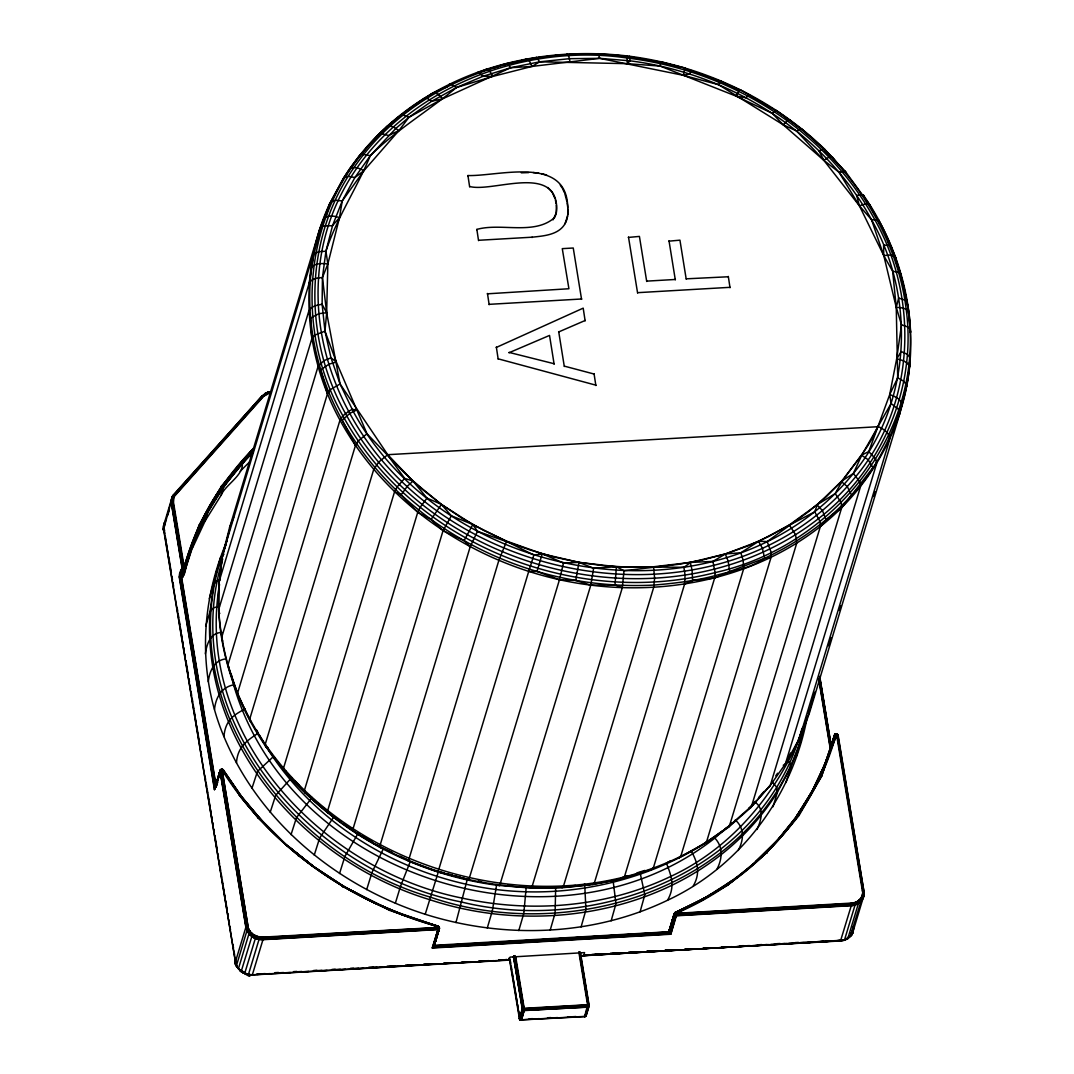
<?xml version="1.0" encoding="UTF-8"?>
<svg xmlns="http://www.w3.org/2000/svg" width="1074" height="1074" viewBox="0 0 1074 1074"><rect width="100%" height="100%" fill="white"/><g stroke="black" fill="none" stroke-linecap="round" stroke-linejoin="round"><path stroke-width="1.5" d="M221.083 769.427L220.022 771.266L245.865 927.278C247.342 935.038 255.317 940.099 262.955 939.696L437.843 929.587L439.239 927.386L262.955 937.119L255.988 936.353L250.323 932.219L248.953 933.803L238.388 968.815C266.218 984.831 234.226 971.406 235.287 962.291L245.865 927.278L247.503 926.298L250.323 932.219L252.873 934.595L256.498 936.555L263.023 937.575L438.823 927.641L439.427 928.339L434.017 946.248L432.272 948.02L438.125 928.929L437.937 926.62C350.513 902.415 270.675 847.587 222.157 770.233L221.808 769.266L223.392 770.018L242.026 797.297L263.425 822.536L258.082 818.012L239.663 794.518L222.493 769.36L220.251 770.206L214.451 789.699L179.21 576.899L182.392 567.206L171.706 499.652L172.645 496.416L174.404 496.363L263.734 396.252C278.945 388.211 264.58 392.923 261.949 396.078M669.438 930.42L674.297 913.518L668.954 931.265L674.499 913.155L675.64 912.417L676.378 915.8L670.807 934.232L668.954 931.265L675.09 912.524C723.232 891.89 766.312 858.958 796.76 816.133L799.204 815.206L821.623 776.18L836.19 733.743L834.431 735.14L823.637 768.366M578.819 951.913L587.612 1005.063L584.592 1016.635L586.243 1015.48L589.143 1005.855L588.445 1004.673L523.763 1008.325L522.112 1009.291L519.319 1018.514L520.138 1019.964L584.833 1016.608L586.35 1014.635L585.196 1016.38L520.017 1019.857L509.855 959.847M254.39 448.878L242.227 461.578L222.251 486.764C205.349 511.224 192.783 538.342 185.023 567.032L181.345 577.543L216.049 787.041L217.566 782.261L216.049 787.041M801.848 734.938L807.487 715.62C793.391 795.109 741.087 866.047 667.531 900.267C592.512 936.353 504.082 939.159 425.21 914.269C337.558 886.278 259.613 822.55 223.942 736.603C197.603 674.351 200.234 602.554 227.057 540.96M456.437 87.544C428.338 111.065 396.44 129.726 370.302 155.663C356.957 188.218 336.847 217.606 325.932 251.249L327.839 263.989L326.657 312.735L324.979 331.141L336.337 362.032L367.013 433.775L404.066 472.493L421.988 489.1L441.36 504.377L472.802 524.542L477.5 531.308L530.194 550.009L554.399 557.111L579.034 562.373L616.409 566.723L623.994 570.764L678.218 564.36L702.208 560.064L725.527 553.916L758.821 541.269L767.198 541.564L808.454 511.707L825.825 497.168L841.56 481.246L861.858 455L868.785 451.536L889.702 394.574L896.656 358.891L901.516 324.804L896.253 307.379L883.781 255.585L871.524 219.714L859.388 205.778L823.758 160.241L796.626 131.015L783.161 124.759L718.546 84.671L683.171 75.287L599.654 58.345L569.448 58.681L539.698 61.809L510.727 67.716L482.884 76.321L456.437 87.544L431.708 101.251L408.939 117.294L395.957 128.316L370.302 155.663L354.85 177.572L342.23 200.972L332.551 225.621L325.932 251.249L322.442 277.575L322.119 304.304L324.979 331.141L330.98 357.79L340.055 383.968L353.252 411.463C447.321 585.303 723.648 632.693 853.347 473.446C911.571 402.965 916.041 298.236 871.524 219.714C823.328 131.283 728.87 73.408 630.022 60.815L599.654 58.345L532.1 66.413L493.06 76.361L456.437 87.544L450.503 83.812C406.657 104.849 368.288 137.808 342.821 179.412L329.691 203.724L319.649 229.326L229.527 527.804L222.654 554.426L219.002 583.853C215.109 641.648 233.34 699.496 266.07 746.927L267.842 747.397M219.552 584.511C193.656 734.401 321.851 870.41 462.854 898.253C532.18 913.356 606.676 907.221 670.955 876.317C738.603 844.943 785.618 781.778 809.581 712.505L899.703 414.027L906.644 385.391L909.49 366.61C907.53 361.508 901.516 359.871 896.656 358.891L901.207 351.534L907.369 354.299L910.255 358.112C906.389 423.894 871.927 485.972 820.361 526.529C747.585 583.571 648.615 599.44 559.473 579.718C468.734 559.473 385.016 502.444 339.975 420.162C303.929 354.514 297.605 272.192 329.691 203.724L343.841 177.747L348.298 176.284L354.85 177.572L363.925 170.672L398.924 130.558L408.939 117.294L442.689 98.768L510.727 67.716L532.1 66.413L539.698 61.809L627.364 63.675L660.161 66.078L735.771 96.016L772.26 113.307L783.161 124.759L823.758 160.241L839.049 172.256L859.388 205.778L883.781 255.585L892.669 271.319L896.253 307.379L897.716 377.86L889.702 394.574L891.098 403.488L861.858 455L853.347 473.446L841.56 481.246L817.341 504.619L789.591 524.743L769.387 536.181L747.974 545.928L725.527 553.916L690.287 562.454L653.704 566.75L628.881 567.206L603.937 565.756L579.034 562.373L542.236 553.795L506.606 541.108L483.837 530.475L462.021 518.205L441.36 504.377L412.846 480.964L387.727 454.691L340.055 383.968L326.657 312.735L322.442 277.575L327.839 263.989L339.518 217.579L342.23 200.972L363.925 170.672C359.723 168.497 354.098 165.879 349.668 168.833L342.821 179.412L359.857 155.045L361.656 154.092C381.606 129.229 406.402 108.689 433.869 92.633L437.937 94.082L442.689 98.768L431.708 101.251L426.928 98.19L423.518 98.633M849.185 936.286C852.917 936.447 853.83 928.889 853.253 926.808C853.951 930.097 852.407 937.105 848.5 936.984M342.23 200.972L335.37 200.234L330.752 202.019L320.723 227.581L313.85 254.149C302.922 309.433 314.158 368.57 341.008 418.095L342.176 420.229C383.431 494.282 456.302 547.713 537.04 571.435C574.979 582.524 614.704 587.129 654.187 585.048C674.687 583.316 695.12 580.94 715.056 575.677C732.079 570.71 749.8 569.059 764.634 558.279C797.217 542.934 827.477 522.112 851.588 495.195C875.941 470.17 891.366 437.051 902.173 404.119C922.821 333.155 905.033 254.927 863.308 195.012L856.622 195.334L859.388 205.778L865.604 203.912L869.551 204.53L878.626 221.727M263.734 396.252L262.069 395.876L172.27 496.779L171.37 503.545L182.003 567.69L184.137 569.233L185.359 567.287C192.823 538.544 206.007 511.882 222.734 487.448L242.684 462.317L252.471 451.644L242.496 461.954L222.533 487.113C205.027 511.506 193.776 539.336 185.695 568.079C183.963 583.571 174.163 578.134 183.171 566.83L172.552 502.686L173.384 496.349L262.942 395.823L270.084 391.876M182.983 576.819L195.052 539.363C207.295 506.337 229.406 477.957 252.484 451.751L222.734 487.448C206.087 512.11 192.823 538.812 185.708 567.824L182.634 577.181M222.063 769.266C225.782 771.468 220.667 767.521 220.009 770.823L214.451 789.699L220.13 770.42L222.063 769.346L220.157 771.025L246 927.037L246.939 930.688L251.772 936.421C259.17 942.354 260.754 934.957 259.022 939.468L248.389 974.668L246.04 974.105L252.202 974.95L509.157 960.102L510.137 957.095L584.578 952.598L583.598 955.806L580.349 955.981M623.994 570.764L622.302 587.747L532.18 886.238L530.932 888.117L496.55 885.204L492.335 910.859L487.274 928.017M182.164 577.423L185.587 567.555L184.137 566.656L182.768 567.166L183.842 569.032L184.607 566.817C195.951 521.602 221.298 481.286 253.706 448.18L241.892 461.216L221.888 486.441C204.906 510.915 192.622 538.168 184.137 566.656L181.627 577.53L216.317 787M219.002 583.853L222.654 554.426L312.776 255.934M669.908 928.849L675.09 912.524L704.222 898.226C767.964 864.06 817.18 804.721 836.055 734.616L836.458 733.743L837.438 734.791L863.268 890.802C864.61 897.824 858.139 903.999 851.373 904.066L676.486 914.175L674.673 915.115L669.277 932.648L434.017 946.248L669.008 932.004L674.257 914.35L676.378 913.222C724.641 892.534 766.97 858.931 797.445 816.146L821.623 776.18L835.585 734.589C835.25 733.032 838.096 734.307 838.136 735.301L863.966 891.541C865.308 898.978 858.488 905.557 851.266 905.691L676.378 915.8L674.217 913.92L675.439 912.376L676.378 915.8L676.499 914.659L851.387 904.55C858.193 905.248 866.96 895.81 862.382 890.722L836.539 734.71L834.565 734.911L835.948 733.797L834.431 735.14L835.223 734.039M439.239 927.386L438.044 926.15L439.427 928.339L437.843 929.587L438.071 926.097C359.629 905.53 288.825 858.811 239.327 794.626L222.372 769.521L220.908 769.534L246.604 926.594C247.906 934.085 255.733 939.025 263.076 938.555L438.608 928.567L433.802 946.664L669.518 933.038L675.022 915.424L676.365 914.726L670.283 933.883L432.956 947.604L438.138 929.332L263.023 939.401L255.209 938.354L251.893 936.139L248.953 933.803L245.865 927.278M909.128 319.206L910.524 332.322L909.624 328.563L907.691 326.952L901.516 324.804M799.204 815.206C773.173 848.379 742.053 878.196 704.638 898.186L702.893 900.361L701.644 899.65L727.648 885.271L766.594 852.931L797.875 816.28L820.711 775.938L835.196 734.28L836.391 733.743L837.774 734.911L863.845 891.098C865.255 898.468 858.462 904.939 851.373 905.006L676.486 915.115L675.439 915.639L669.854 933.454L433.453 947.12L438.393 928.983L263.049 939.012C255.572 939.495 247.584 934.447 246.241 926.795L220.412 770.783C219.969 768.595 224.855 770.917 222.909 769.575M837.008 734.723L836.351 733.797L838.123 735.529L837.022 733.958L834.82 734.67C826.805 763.305 814.374 790.491 797.432 814.965L796.398 816.455L812.723 790.451L819.972 776.005L837.008 734.723L862.852 890.735C864.154 897.528 857.884 903.503 851.333 903.57L676.445 913.679L674.418 914.753L669.008 932.004M164.953 523.132C162.362 537.067 162.053 526.542 165.758 520.662M185.587 567.555L184.137 569.233L182.164 567.596L171.504 503.303C170.833 500.457 172.176 492.389 175.975 494.067M237.26 694.126L327.449 393.769L330.456 389.594L340.055 383.968M236.992 966.238C233.434 956.625 234.857 967.083 237.287 966.023M520.138 1019.964L522.501 1010.11L523.924 1009.265L589.022 1006.056L587.545 1007.184L522.85 1010.433L513.385 956.598M515.788 957.216L524.354 1009.211L521.387 1020.246L519.319 1018.514M588.78 1006.62L589.035 1005.425L587.612 1005.063L523.83 1008.781L522.246 1009.721L519.803 1019.709M589.143 1005.183L589.022 1006.257M676.445 915.504L851.333 905.395C858.542 905.651 866.114 898.2 863.617 890.923M910.524 332.322L909.047 312.494L906.671 300.881C901.744 272.621 892.239 245.422 878.68 220.157L871.524 219.714M899.703 414.027L898.871 409.718L891.098 403.488M530.341 887.339L530.932 888.117L562.064 887.782L592.714 884.546L594.459 882.627L684.581 584.149L692.623 580.524L692.045 569.972L690.287 562.454L712.921 561.393L725.527 553.916L740.765 552.788L758.821 541.269L814.71 511.815L817.341 504.619L835.25 493.61C847.171 469.862 868.061 451.604 877.874 426.351C883.083 428.875 890.198 432.943 889.648 439.628L799.526 738.106L785.295 764.164L783.241 765.238M220.17 770.42L221.298 769.346L247.033 926.419C248.295 933.709 255.921 938.528 263.063 938.072L438.742 928.111L439.293 928.728L434.017 946.248M584.699 884.238L585.948 909.826L581.074 926.983M896.078 261.667L901.314 276.77L900.482 273.387L898.629 272.219L892.669 271.319M164.483 522.582L163.879 526.622M863.066 898.294L863.966 891.313M583.397 955.35L840.512 940.945L851.266 905.691C853.575 906.402 853.333 901.905 851.266 903.1L676.016 913.356L702.597 900.012L732.173 881.593L731.099 881.298L704.114 898.414M785.295 764.164L876.532 463.941L875.86 459.296L868.785 451.536M192.541 547.915L205.255 520.715L221.217 495.047L223.647 486.173L222.788 485.153L221.472 486.16L199.052 525.186L184.137 566.656L173.518 502.511L173.84 496.443L263.331 395.997L270.245 392.185M879.378 223.191L878.68 220.157M266.07 746.927L265.332 743.973L355.44 445.495L358.26 440.971L367.013 433.775M163.772 527.978L163.517 525.871L172.27 496.779M164.698 530.153L163.933 529.965L235.636 962.908L163.584 529.348L172.645 496.416M221.217 495.047C225.473 484.387 245.745 474.319 241.892 461.216M861.147 901.193L860.301 899.488L862.905 893.877L862.382 890.722M567.784 214.652L567.878 209.148M387.62 455.054L404.67 478.373L412.846 480.964L427.009 498.094L441.36 504.377L451.375 515.802L472.802 524.542L533.872 555.057L542.236 553.795L563.488 563.031L579.034 562.373L593.627 568.294L590.781 585.182L499.638 885.567C416.994 875.391 338.471 833.961 284.18 770.716L283.59 767.937L373.712 469.459L378.733 462.075L387.727 454.691L877.767 426.727M909.49 366.61L910.255 358.112M242.026 797.297C238.361 794.948 239.395 792.679 242.026 797.297L263.425 822.536M555.674 887.299L555.11 913.075L550.17 930.245M438.098 928.03L438.232 927.104L404.952 915.504L438.662 926.379M259.089 734.549C301.781 811.796 380.733 865.12 466.076 884.211C556.762 905.02 655.368 882.935 729.233 826.644L820.361 526.529L820.066 521.481L814.71 511.815M676.231 914.739C677.775 910.739 674.083 920.069 675.882 912.591L704.222 898.226M722.278 831.034L704.034 843.896L678.526 858.032L680.916 855.911L771.038 557.433L771.065 552.157L767.198 541.564M824.792 151.555L824.47 149.004C771.776 98.002 702.114 65.702 629.552 56.251L626.947 55.929C566.575 48.974 503.974 57.54 449.16 84.416L450.503 83.812M585.585 1016.246L585.612 1015.319M439.145 926.983L389.567 910.363L343.693 886.949L313.85 866.799L287.322 845.56L313.85 866.799C285.281 846.943 260.821 821.476 238.938 794.814M526.179 887.621L523.803 913.424L518.796 930.581M219.794 613.469L218.68 611.549L219.042 581.759L309.151 283.267L313.85 254.149L318.696 251.692L325.932 251.249M843.654 939.75L844.473 940.032L855.052 905.02L854.756 902.952L852.608 902.966M567.569 215.968L565.018 223.701M660.161 66.078L660.644 61.674L678.956 66.991M622.302 587.747L614.986 585.021L616.409 566.723L683.937 567.3L690.179 562.816M249.141 974.789C239.247 971.648 248.242 974.615 241.207 971.433L252.068 935.79L252.873 934.595L254.055 934.823L259.452 937.374M184.634 567.22C187.306 568.629 182.808 570.093 183.654 566.723L173.021 502.565L173.384 496.349M684.581 584.149L685.051 575.087L683.937 567.3M342.633 885.728L373.014 902.187L404.925 915.706L373.014 902.187L344.163 886.627L343.452 887.272L342.606 885.634L313.97 866.785M509.304 959.861L250.604 974.897L252.377 974.722L262.955 939.696L262.955 937.119M851.266 905.691L851.266 903.1M563.488 563.031L559.473 579.718L468.841 879.727L438.031 871.927L408.388 860.986L498.846 560.413L506.498 541.471M437.95 928.903C437.494 930.782 440.004 926.62 437.991 926.338L389.875 909.745L343.895 886.708L313.85 866.799L287.322 845.56M864.06 894.561L862.449 893.581L862.033 896.857L857.817 901.556L858.421 903.476L847.842 938.501C842.983 940.327 855.441 934.138 852.273 930.661M853.065 930.446C853.803 932.098 850.46 935.615 851.373 932.541M283.429 769.669C324.173 817.247 378.625 852.434 438.273 871.283L438.031 871.927L528.717 571.435L537.04 571.435L559.473 579.718L575.718 580.457L578.926 562.749M521.051 1020.3L524.099 1010.191L587.653 1006.499C583.571 1024.287 584.471 1015.386 589.022 1004.969M373.014 902.187L404.979 915.518M219.284 775.925L221.11 769.521L215.767 787.148L181.05 577.53L183.171 569.072L184.553 568.952M691.065 70.441L689.776 74.052L683.171 75.287L685.306 68.092L660.711 62.198L629.109 56.721M467.123 880.076L455.967 922.553M222.613 556.574L229.474 530.006M222.707 559.004C174.297 717.754 310.923 872.598 461.941 902.106C596.406 935.024 764.097 871.095 802.01 728.333M244.644 973.581L255.988 936.353M796.196 756.861L801.043 738.08M806.319 718.157C771.736 881.741 576.268 947.738 430.392 897.139C286.597 855.642 166.832 695.442 225.849 545.162M809.621 709.672L808.413 714.358L814.844 692.153M585.598 1016.071L584.927 1016.541L586.216 1014.876M181.345 577.543L183.681 569.153M675.908 915.773L670.807 934.232L432.272 948.02L438.299 929.507M250.323 932.219L248.483 929.399C249.316 927.855 245.852 929.574 246.939 930.688L236.361 965.902M670.283 933.883L675.439 915.639M220.774 769.83L214.8 788.182L179.868 577.315L182.499 568.294L185.614 568.106M215.767 787.148L220.72 769.763L215.109 787.698L180.284 577.423L182.835 568.656L185.493 568.522L183.869 567.931L182.392 568.508L179.492 577.141L214.558 788.853M669.881 930.138L674.794 912.846L702.047 899.609M175.183 493.651L172.968 499.423L173.021 502.565L171.37 503.545M669.277 932.648L674.418 914.753M669.854 933.454L675.022 915.424M669.518 933.038L674.673 915.115M434.406 943.361L436.984 934.501M437.843 931.547L439.132 927.117L434.661 941.267L436.943 933.185M179.492 577.141L182.003 567.69M853.132 931.131L852.112 933.682M433.654 944.408L434.138 945.335L668.954 931.762L674.217 913.92M537.04 571.435L542.236 553.795L539.027 553.056M215.579 786.101L220.371 770.058L214.8 788.182M434.46 943.267L439.347 927.506L434.164 945.59L439.441 927.923L438.554 926.459M167.772 515.144L169.142 510.593M170.967 504.525L172.35 499.96M205.255 520.715L207.765 512.419L206.758 510.915M209.269 598.768L220.559 557.527L223.902 554.332M326.308 214.961L329.691 203.724M205.644 626.102L210.061 611.482L213.686 584.149L217.082 580.752L220.183 579.759M205.322 653.865C206.826 644.105 210.182 632.64 221.982 632.411M222.734 641.138L221.674 637.379L311.796 338.901L310.507 318.119L318.857 313.675L326.657 312.735L322.119 304.304C317.26 304.989 311.178 306.144 308.829 311.03L218.707 609.508C232.857 845.735 550.479 968.318 730.253 825.02M208.289 681.735C209.551 670.968 214.169 660.04 226.252 658.832M214.518 709.417C215.619 697.738 221.419 687.239 233.622 684.85L231.165 673.935M327.449 393.769L320.683 369.926L328.792 364.274L336.337 362.032L330.98 357.79L323.865 360.703L318.025 366.583L227.903 665.061L237.757 694.099M223.942 736.603C225.164 721.513 232.575 715.109 245.141 709.055M236.468 762.996C237.408 747.343 246.443 740.885 258.23 733.139L256.834 730.199M339.975 420.162L342.176 420.229L349.788 413.409L356.796 409.906L352.111 409.395L348.647 411.315L342.888 415.826L339.975 420.162L249.853 718.654L250.712 721.795L238.28 695.59M251.934 788.329L257.451 771.441L272.877 757.116M270.192 812.293L275.682 795.351L291.739 777.563M467.834 175.921L467.942 175.545C498.672 176.431 566.951 154.911 567.73 207.497M469.647 186.889L467.942 175.545M291.041 834.632L296.478 817.65L312.118 797.445M404.67 478.373L397.098 486.978L394.547 491.798L304.439 790.276L304.868 792.894M476.749 229.769L476.856 229.406C500.833 222.587 534.476 235.609 554.614 217.566C556.144 214.693 556.601 211.471 556.735 208.275C556.023 163.369 492.496 192.635 469.754 186.514M478.548 240.643L476.856 229.406M412.725 481.327L407.301 486.334L401.072 494.899L417.746 512.285L431.036 519.507L443.052 530.677L464.075 540.692L470.184 546.773L380.075 845.265L379.941 847.453L380.706 847.037L392.574 852.675M314.239 855.119L319.636 838.096L333.92 816.696M521.293 172.833L528.663 172.592M487.354 293.82L568.911 288.745L562.279 248.644L573.248 248.013L581.571 299.364M489.153 304.707L487.475 293.457M441.253 504.74L431.036 519.507M546.612 174.981L541.35 173.612M496.242 347.466L583.195 308.144L585.129 320.831M339.545 873.511L344.888 856.461L357.709 833.974L355.064 832.055M532.019 237.555L532.127 237.193C544.491 235.864 560.292 234.83 566.079 221.674C568.576 215.914 568.106 207.698 567.179 202.919M547.874 187.507L552.103 192.004L554.936 198.489M498.188 359.226L496.349 347.09M508.955 352.769L549.539 335.424L554.117 364.126M560.266 185.077L562.226 188.111M556.157 203.55L555.392 200.059M553.056 219.848L556.319 212.733L556.359 205.121M366.677 889.608L371.966 872.531L383.203 849.118L357.709 833.974M558.587 331.987L585.236 320.455M395.339 903.247L400.575 886.144L410.134 861.925M564.306 366.516L558.695 331.611M628.384 237.421L639.419 236.414L646.709 281.482M425.21 914.269L438.219 872.289M593.935 373.994L564.414 366.153M595.855 385.553L594.043 373.631M637.594 293.041L628.491 237.045M668.901 241.167L679.936 240.16L686.219 279.2M675.304 279.831L669.008 240.791M728.199 276.77L686.34 278.824M730.011 287.698L728.306 276.407M653.596 567.112L654.616 578.295L653.677 587.411L563.568 885.889L562.064 887.782M611.146 920.848L615.979 903.704L612.986 879.848M586.001 1015.843L589.129 1005.412L580.416 952.49M725.406 554.278L728.212 561.205L729.649 571.556L714.653 578.013L692.623 580.524M640.064 911.907L644.843 894.79L640.399 874.142M758.7 541.632L762.392 548.223L764.634 558.279L729.649 571.556M667.531 900.267C675.278 886.802 671.545 876.169 666.39 863.107L670.686 860.73M789.484 525.119L795.566 534.731L796.72 543.189L706.611 841.68L704.034 843.896M675.278 912.444L669.115 932.286L434.124 945.872M693.213 886.023C700.49 873.565 697.885 862.637 691.213 851.091M817.22 504.995L822.442 510.62L826.134 519.762L820.361 526.529M716.855 869.363C722.359 858.999 723.366 847.077 714.841 838.082L726.856 827.423M841.452 481.608L847.305 486.616L851.588 495.195L841.694 507.626L826.134 519.762M738.187 850.46C743.799 840.19 744.765 828.202 735.274 819.972M861.751 455.376L868.141 459.699L872.92 467.62L851.588 495.195M756.982 829.517C761.13 820.509 764.607 809.152 755.17 802.184M724.883 829.195L729.233 826.644L750.525 807.782L770.367 785.175L860.489 486.683L859.925 481.89L853.347 473.446M773.025 806.775L777.442 792.142L790.558 767.829L800.613 742.228L799.606 737.65M909.222 363.294L910.188 360.085M786.141 782.463C787.135 775.455 794.532 766.581 787.631 760.446L790.531 753.035M828.564 645.783L830.994 637.755M839.224 610.475L840.687 605.655M873.632 496.537L875.082 491.717M893.971 429.144L895.434 424.324M901.73 403.462L906.644 385.391L903.798 381.243L897.716 377.86M835.491 733.904L829.141 752.646L829.692 751.84M830.175 750.243L834.981 734.334M832.565 743.638C832.498 741.49 834.968 729.702 838.123 735.529M861.079 901.086L850.232 936.528M862.999 894.723L863.966 891.541M434.621 943.751L439.441 927.923M434.164 945.59L439.427 928.339M668.954 931.762L675.17 912.631M528.717 571.435L533.872 555.057M433.802 946.664L439.293 928.728M433.453 947.12L439.038 929.064M181.05 577.53L183.117 568.871L184.58 569.032M432.956 947.604L438.702 929.332M163.973 525.978L164.631 522.528M823.946 768.46L828.618 754.23M179.868 577.315L182.674 568.508M180.284 577.423L183.171 569.072L180.674 577.503L215.431 787.363M255.867 938.287L256.673 936.125M470.184 546.773L477.5 531.308M835.196 734.28L837.277 734.039M229.527 527.804L233.662 517.265M216.143 572.16L222.05 557.097M798.385 739.905L807.823 715.861M851.373 933.749L851.83 932.594M437.843 929.587L438.326 926.218M796.398 816.455L812.36 790.8L825.463 763.225M825.799 763.144L813.058 790.383L797.069 816.092L778.019 839.962L755.492 862.046L777.375 840.298L796.76 816.133M464.075 540.692L472.802 524.542L475.621 526.341M223.526 770.447L222.493 769.373L221.15 769.682M195.038 539.618L207.765 512.419L223.714 486.764M825.074 763.601L812.36 790.8L813.058 790.383M252.873 936.796L254.055 934.823M389.567 910.363L390.037 909.611M534.771 59.204L535.483 57.741L505.438 63.863L476.574 72.79L479.299 72.683L482.884 76.321L493.06 76.361L489.637 71.085L486.535 69.206L479.89 72.334M504.699 65.339L505.438 63.863L507.801 63.876L510.727 67.716M246.939 930.688L248.483 929.399L252.873 934.595M718.546 84.671L720.869 80.859M264.687 393.782L268.299 391.997L270.393 392.574M592.714 884.546L622.584 878.465L624.531 876.505L714.653 578.013L715.069 572.617L712.921 561.393M311.796 338.901L314.897 335.088L324.979 331.141M651.274 869.591L653.462 867.564L743.57 569.072L743.195 560.239L740.765 552.788M584.806 1016.568L584.699 1015.601M222.076 769.843L220.022 771.266L220.143 770.595M309.151 283.267C311.5 278.461 317.689 277.817 322.442 277.575M171.316 500.068L172.968 499.423L173.021 502.565M853.306 930.259L853.387 926.567M852.85 905.234C856.542 904.966 864.57 900.75 862.033 896.857M250.255 934.783L251.746 933.051M319.649 229.326L322.697 226.265L332.551 225.621L339.518 217.579C334.591 216.062 328.469 214.733 324.012 218.116M778.019 839.962L755.492 862.046M521.387 1020.246C518.286 1020.73 521.145 1009.802 524.367 1009.708L587.666 1006.043C589.814 1006.888 586.686 1007.587 588.015 1004.606L579.289 951.913M451.375 515.802L443.052 530.677L352.943 829.155L352.648 830.779L354.017 831.195M265.815 393.916L268.876 392.534M775.737 775.858L777.616 773.199M769.279 786.88L786.41 762.419M248.188 932.38L249.933 930.943M349.668 168.833C364.824 149.044 380.975 129.296 401.609 114.972M847.547 938.77C859.106 928.204 843.64 941.428 844.379 940.22M243.006 972.856L244.885 973.151M739.731 90.055L735.771 96.016L746.135 97.801L748.685 94.66L749.504 95.049L740.295 89.746L737.355 89.236M427.009 498.094L420.149 507.317L417.746 512.285L327.637 810.763L327.395 812.414L329.127 813.099L326.724 810.977M222.734 487.448L221.472 486.16L253.706 448.167M262.284 395.756L174.525 493.584M755.25 801.271L748.659 808.601L750.525 807.782L770.367 785.175M758.539 797.593L764.017 791.484M408.388 860.986L408.899 860.449L399.984 856.206M755.613 861.858L777.495 840.096M783.161 124.759L787.363 120.758L789.846 119.805L790.209 120.583L786.034 118.207M872.92 467.62L876.532 463.941M246.295 928.392L248.269 927.439M772.26 113.307L776.287 110.394L790.209 120.583M242.737 462.921L253.115 452.61M240.24 471.218L249.45 462.062M520.058 1019.817L521.467 1020.058L524.179 1010.567L587.988 1006.982L588.78 1004.794L580.054 952.101M185.359 567.287L182.137 568.119L182.916 567.649M586.229 1015.306L584.766 1016.004M586.122 1015.695L585.048 1016.501M297.699 855.548L298.612 854.985L314.024 866.893M380.156 133.498L377.645 135.727L380.317 133.283L388.399 135.499L398.924 130.558L393.03 126.719L388.103 125.873L386.452 126.692M391.446 123.497L401.501 114.502L408.939 117.294M729.273 825.288L731.676 823.167M727.487 827.369L751.585 806.118L841.694 507.626L841.251 502.699L835.25 493.61M241.234 970.466L240.294 971.003L236.669 966.197M185.144 568.75L184.46 568.562M171.357 501.169L173.357 500.632M797.875 816.28L799.204 815.206L797.432 814.965M221.472 486.16L222.788 485.153M796.626 131.015L801.419 128.665L825.007 149.93L845.815 172.243L824.47 149.004L818.979 150.736L823.758 160.241L829.034 157.166L832.31 156.898L838.767 165.275M250.685 974.977L249.034 974.574M311.742 266.902C316.118 263.117 322.428 263.237 327.839 263.989M171.571 499.142L173.545 498.86M405.542 112.193L410.805 108.487M416.054 104.782L420.001 102.017M714.841 838.082C557.097 962.492 289.604 878.438 233.622 684.85M423.854 99.305L432.433 93.277L448.314 85.92L445.455 87.504M854.756 902.952L860.301 899.488M731.287 881.217L726.266 884.654L727.648 885.271M265.224 393.54L172.981 496.349L172.122 502.86L182.768 567.166M587.545 1007.184L588.445 1004.673L579.718 951.98M819.731 776.153L821.623 776.18M258.082 818.012L259.183 817.636L263.452 822.335M846.849 939.025L847.735 938.689M581.034 955.887L844.164 940.287L847.842 938.501L852.488 933.319L864.02 895.004L862.905 893.877M183.359 568.831L182.459 567.515L183.694 567.032M220.412 770.783L222.13 770.085M834.874 734.468L835.626 733.931M424.042 99.372L426.902 97.788M765.373 852.756L766.97 853.199M521.749 60.574L527.361 58.801L528.489 59.352L532.1 66.413M849.494 937.28L844.473 940.032L840.687 940.703L579.96 955.779M264.795 393.594L268.473 392.064M844.03 940.341L847.077 939.052M432.433 93.277L433.869 92.633M674.74 913.37L675.64 912.417M268.299 391.997L267.453 392.305L269.923 391.688M839.049 172.256L845.171 171.209L870.316 205.738L864.812 198.985M183.533 568.723L184.245 568.428M857.817 901.556L853.951 902.697L855.052 905.02M221.19 770.407L222.949 770.004M238.535 968.735L238.884 968.627M622.759 877.27L627.498 875.807M636.976 872.88L644.883 870.437M652.589 869.108L622.584 878.465L621.175 877.767M183.171 566.83L185.332 567.488M485.367 69.729L498.255 66.803M623.726 878.022C562.776 893.246 497.974 890.198 438.152 871.457M676.378 915.8L675.68 913.007L676.378 913.222M219.458 606.112L213.498 607.884L210.061 611.482C200.851 745.074 306.6 862.395 429.627 899.636C552.049 940.394 706.33 905.986 777.442 792.142L776.609 787.188L771.682 781.241M268.057 392.252L270.581 391.795M689.293 562.722L692.502 562.158M222.063 769.4L223.365 770.018L221.982 769.521M842.54 940.3L833.639 941.052M764.634 558.279L771.038 557.433M840.687 940.703L844.164 940.287L703.591 948.718M183.681 566.871L185.023 567.032M248.483 929.399L221.929 769.4M836.418 734.173L835.572 734.482L838.015 735.086M836.015 734.374L836.955 734.428M538.732 57.405L545.216 56.721M548.465 56.372L564.696 54.667M572.388 885.822L575.583 885.473M581.987 884.801L585.182 884.466M593.627 568.294L616.409 566.723L613.053 566.71M478.668 240.281L532.127 237.193M646.817 281.12L675.412 279.468M637.701 292.665L730.119 287.322M489.274 304.331L581.692 298.988M256.914 974.091L265.251 973.608M275.253 973.031L283.59 972.547M293.605 971.97L301.942 971.487M313.608 970.802L321.958 970.319M331.96 969.741L340.297 969.258M350.299 968.681L358.649 968.198M368.651 967.62L376.987 967.137M386.989 966.56L395.339 966.076M405.341 965.499L413.678 965.016M423.68 964.439L432.03 963.955M450.368 962.895L443.696 963.271L450.355 962.801M462.048 962.21L470.385 961.727M488.724 960.666L478.722 961.243L487.059 960.733M628.371 952.45L635.043 952.047M646.709 951.363L651.717 951.067M665.048 950.289L670.055 949.993M685.064 949.107L688.394 948.906M703.403 948.02L706.746 947.832M721.741 946.946L725.084 946.744M740.093 945.858L743.423 945.67M758.432 944.784L761.761 944.583M776.771 943.697L780.113 943.509M795.122 942.623L798.452 942.422M257.008 974.4L270.353 973.621M275.347 973.326L290.356 972.467M293.699 972.265L308.708 971.393M313.715 971.111L327.06 970.332M332.054 970.05L345.398 969.272M350.406 968.976L363.75 968.211M367.08 968.01L382.089 967.15M387.096 966.855L400.441 966.076M405.448 965.794L418.793 965.016M423.787 964.734L437.131 963.955M443.804 963.566L457.148 962.801M460.478 962.599L475.487 961.727M478.829 961.539L493.839 960.666M498.846 960.371L508.848 959.794L508.646 959.136M601.735 954.276L591.734 954.867L603.413 954.209M610.072 953.793L620.074 953.215M628.424 952.719L638.426 952.141M656.764 951.067L646.763 951.658L658.469 951.067M665.115 950.584L675.116 949.993M695.133 948.839L685.118 949.416L696.838 948.866M703.47 948.342L713.472 947.765M721.809 947.281L731.824 946.691M750.162 945.617L740.161 946.207L748.484 945.63M768.514 944.556L758.499 945.133L766.823 944.583M776.851 944.059L786.853 943.482M805.191 942.408L795.19 942.999L803.527 942.475M840.217 940.368L833.545 940.757L840.512 940.945M529.24 1018.837L532.57 1018.649M547.565 1017.776L550.895 1017.588M529.321 1019.239L539.309 1018.662M547.646 1018.179L557.634 1017.602M567.636 1017.024L575.959 1016.541M275.186 972.668L278.515 972.48M293.538 971.634L296.867 971.446M313.554 970.507L316.884 970.319M331.906 969.473L335.236 969.285M350.258 968.439L353.588 968.251M368.61 967.406L373.618 967.124M386.962 966.372L391.956 966.09M405.314 965.338L411.986 964.962M423.666 964.304L430.338 963.928M462.035 962.143L468.707 961.767M628.384 952.517L635.056 952.128M646.736 951.47L655.073 950.987M665.074 950.409L673.425 949.94M685.091 949.268L691.763 948.879M703.443 948.208L710.115 947.832M721.795 947.161L728.467 946.771M776.838 944.006L785.175 943.522M610.086 953.819L621.765 953.162M628.438 952.772L640.117 952.114M665.142 950.678L678.486 949.913M703.51 948.49L715.19 947.818M721.862 947.443L733.542 946.771M740.214 946.395L753.559 945.63M758.566 945.348L771.911 944.583M776.918 944.301L790.263 943.536M795.27 943.254L810.279 942.395M815.287 942.113L828.631 941.348M583.451 955.605L588.458 955.31M591.801 955.122L606.81 954.262M610.153 954.074L625.175 953.215M628.505 953.014L681.896 949.953M685.239 949.765L700.261 948.906M533.08 172.592L538.718 173.075M250.604 974.897L252.296 974.897M589.398 54.237L598.231 53.7L599.654 58.345M526.394 59.271L529.75 59.245M614.986 585.021L590.781 585.182L575.718 580.457M221.687 769.306L223.177 770.031M618.315 56.17L626.947 55.929L627.364 63.675L630.022 60.815L629.552 56.251M613.804 566.71L618.785 566.991M248.456 974.494L252.377 974.722M520.554 1020.112L521.467 1020.058L519.803 1019.535M507.492 885.473L512.379 885.875M520.541 886.533L525.441 886.936M629.861 56.828L627.283 56.506C525.723 43.416 413.383 80.805 354.044 167.477C303.58 239.059 303.11 338.068 345.492 413.517L346.647 415.625C434.863 576.523 672.552 632.841 818.858 518.326C881.633 469.956 916.914 388.157 906.174 309.285C895.985 227.366 843.573 155.086 775.428 110.528M259.331 939.213L262.955 939.696M836.914 734.321L838.096 735.14L837.089 734.079M285.805 770.971L284.18 770.716L265.211 745.759M478.252 881.136L481.501 881.7M515.023 955.632L524.246 1010.849L522.246 1009.05L513.52 956.357M542.115 554.157L545.323 554.909M248.322 974.467L244.738 973.42M509.063 352.406L554.238 363.764M498.296 358.864L595.963 385.19M439.87 871.712L444.649 873.001M447.831 873.86L452.61 875.149M455.792 876.008L460.571 877.297M463.753 878.156L468.559 880.156M267.601 392.238L268.473 393.111M685.172 68.561L720.453 81.221L740.416 90.377M520.675 1020.206L519.454 1019.159M222.291 769.293L223.07 769.669M889.702 394.574C894.655 396.225 900.388 398.763 902.173 404.119M836.606 733.77L837.747 734.764L837.304 734.066M370.302 155.663L361.656 154.092C301.633 226.762 296.961 334.846 342.888 415.826L344.056 417.947C414.779 544.827 575.651 608.354 715.069 572.617C836.136 545.646 930.54 426.875 906.671 300.881L898.669 297.968L896.253 307.379C900.75 307.513 906.912 307.768 909.047 312.494M514.553 955.739L524.246 1010.849L522.501 1008.822L513.775 956.129M861.778 896.226L863.281 897.555M394.547 491.798L401.072 494.899M199.052 525.186L200.207 525.978M536.396 57.271L539.698 61.809M344.042 886.574L373.054 901.999M472.09 524.3L476.453 526.757M342.512 885.661L344.163 886.627L313.85 866.799M748.685 94.66L776.583 111.132M356.823 832.86L359.642 834.525M362.448 836.19L372.275 842.029M376.491 844.526L379.297 846.191M193.991 538.235L195.052 539.363M241.771 971.393L243.422 972.44M243.234 972.695L240.428 971.017M241.167 971.634L243.086 972.829M524.246 1010.849L522.85 1008.607L514.124 955.914M860.516 898.441L861.845 900.093M567.072 54.036L568.696 56.21L570.093 61.862M335.249 817.65L340.914 821.664M344.486 824.376L352.702 830.242M791.511 121.577L801.848 129.484M825.946 152.454L832.887 157.865M240.294 971.003L241.22 971.728M313.984 867.08L287.51 845.882L259.009 817.596M287.537 845.681L298.612 854.985M308.708 795.069L314.709 800.372M318.32 803.553L324.321 808.856M413.517 481.716L415.907 483.931M562.843 189.239L564.414 192.608M342.15 886.037L343.452 887.272M240.643 970.923L236.347 965.929M858.69 900.334L859.777 902.241M294.907 780.744L299.471 785.631M241.771 796.895L259.183 817.636M318.025 366.583L320.683 369.926M239.945 794.491L242.053 797.096M223.231 770.004L240.214 794.679M863.308 195.012L864.046 196.166M891.984 247.799L889.339 245.422L883.58 245.141L883.781 255.585L890.628 255.035L895.058 256.605L901.314 276.77M856.434 901.771L857.213 903.878M342.176 420.229L355.44 445.495M163.53 527.764L163.584 529.348M895.944 258.069L891.89 249.584L893.461 254.122M888.413 242.254L890.507 246.658M163.637 526.381L163.745 525.723M564.924 194.018L566.884 201.482M183.694 568.535L183.318 567.488M499.329 884.801L499.638 885.567M520.984 1019.723L519.454 1018.931L509.224 957.82M308.829 311.03L310.507 318.119M901.69 278.408L904.254 289.805M904.993 293.054L907.557 304.452M227.836 663.759L228.923 668.605M819.717 676.432L831.37 746.524M819.663 676.714L831.397 747.558M819.395 676.472L831.101 747.115M819.543 679.037L830.766 746.792M819.234 678.943L830.712 748.269M818.952 678.916L830.699 749.853M818.952 680.567L830.43 749.84M510.204 959.968L510.741 963.271M511.291 966.56L511.828 969.849M512.379 973.138L512.929 976.441M513.466 979.73L515.923 994.551M516.473 997.84L517.01 1001.143M517.561 1004.432L518.111 1007.721M518.648 1011.023L519.198 1014.312M222.157 770.233L248 926.244M164.268 530.086L164.819 533.389M165.369 536.705L165.92 540.007M166.47 543.31L167.007 546.612M167.557 549.915L168.108 553.231M168.658 556.533L171.384 573.06M171.934 576.362L172.484 579.665M173.035 582.967L173.585 586.27M177.143 607.75L177.68 611.066M178.23 614.368L178.781 617.671M179.331 620.973L179.868 624.276M180.419 627.592L180.969 630.894M181.519 634.197L182.056 637.5M182.607 640.802L183.157 644.105M183.708 647.421L184.258 650.723M184.795 654.026L185.346 657.328M185.896 660.631L188.353 675.506M188.903 678.808L189.454 682.111M190.004 685.427L190.541 688.729M191.091 692.032L191.642 695.334M192.192 698.637L192.743 701.953M193.28 705.256L193.83 708.558M194.381 711.861L194.931 715.163M195.468 718.466L196.018 721.782M196.569 725.084L199.308 741.61M199.858 744.913L200.395 748.216M200.945 751.518L201.496 754.821M205.053 776.314L205.604 779.617M206.141 782.919L206.691 786.222M207.242 789.524L207.792 792.827M208.329 796.143L208.88 799.445M209.43 802.748L209.98 806.05M210.531 809.353L211.068 812.669M211.618 815.971L212.169 819.274M212.719 822.577L213.256 825.879M213.807 829.182L214.357 832.498M214.907 835.8L217.364 850.675M217.915 853.978L218.465 857.28M219.002 860.583L219.552 863.885M220.103 867.188L220.653 870.504M221.204 873.806L221.741 877.109M222.291 880.411L222.842 883.714M223.392 887.03L223.929 890.333M224.479 893.635L225.03 896.938M225.58 900.24L227.218 910.161M227.769 913.464L228.319 916.766M228.856 920.069L229.406 923.371M229.957 926.687L230.507 929.99M232.964 944.865L233.514 948.167M234.065 951.47L234.602 954.773M235.152 958.075L235.703 961.391M908.08 309.379L908.604 314.293M318.589 277.844C315.367 324.093 326.751 370.637 348.647 411.315L349.788 413.409C445.039 589.425 724.816 637.406 856.139 476.171C915.102 404.804 919.626 298.773 874.558 219.257C825.758 129.726 730.119 71.126 630.022 58.372L627.471 58.063C487.502 37.134 328.013 126.49 318.589 277.844M507.076 959.606L498.739 960.089L507.076 959.606M598.352 954.209L591.68 954.611L598.352 954.236M616.691 953.135L610.032 953.524L616.704 953.188M823.543 941.348L815.206 941.831L823.543 941.321"/></g></svg>
